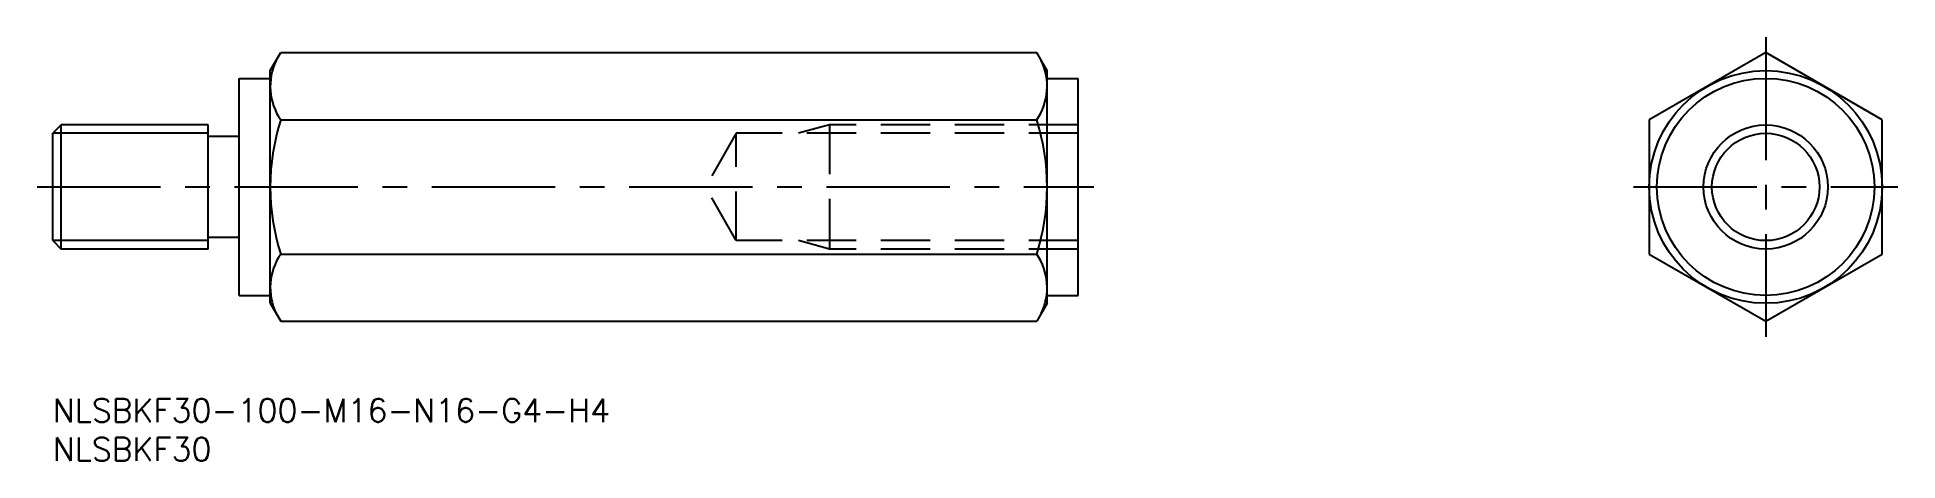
# Model space of a CAD drawing. Extents: x -2 to 237, y -8 to 47.
import ezdxf

# ---------------------------------------------------------------- set-up
doc = ezdxf.new("R2010")
doc.units = 0
doc.header["$LTSCALE"] = 0.5
doc.linetypes.add('CENTER', pattern=[50.8, 31.75, -6.35, 6.35, -6.35])
doc.linetypes.add('DASHED', pattern=[19.05, 12.7, -6.35])
for name, color, linetype in [('MSM_CENTER', 1, 'CENTER'), ('MSM_CONTINUOUS', 7, 'CONTINUOUS'), ('MSM_DASHED', 4, 'DASHED'), ('MSM_NARROW', 5, 'CONTINUOUS'), ('MSM_PART_NUMBER', 7, 'CONTINUOUS')]:
    doc.layers.add(name, color=color, linetype=linetype)
doc.styles.get("Standard").update_dxf_attribs({"font": 'txt.shx', "height": 3, "bigfont": 'bigfont.shx'})

# ---------------------------------------------------------------- blocks, each defined once
blk = doc.blocks.new('*U4')
at = {"layer": 'MSM_PART_NUMBER'}
blk.add_text('NLSBKF30-100-M16-N16-G4-H4', height=3, dxfattribs=at).set_placement((0, -3))
blk = doc.blocks.new('*U5')
at = {"layer": 'MSM_PART_NUMBER'}
blk.add_text('NLSBKF30', height=3, dxfattribs=at).set_placement((0, -8))

msp = doc.modelspace()

# ---------------------------------------------------------------- linework, layer by layer
at = {"layer": 'MSM_CENTER'}
for p, q in [((220.49, 46.64), (220.49, 8)), ((-2, 27.32), (134, 27.32)), ((203.49, 27.32), (237.49, 27.32))]:
    msp.add_line(p, q, dxfattribs=at)
at = {"layer": 'MSM_CONTINUOUS'}
for p, q in [((28, 42.32), (29.34, 44.64)), ((29.34, 44.64), (126.66, 44.64)), ((128, 42.32), (126.66, 44.64)), ((220.49, 44.64), (205.49, 35.98)), ((235.49, 35.98), (220.49, 44.64)), ((24, 13.32), (24, 41.32)), ((24, 41.32), (28, 41.32)), ((28, 12.32), (28, 42.32)), ((128, 12.32), (128, 42.32)), ((128, 41.32), (132, 41.32)), ((132, 13.32), (132, 41.32)), ((29.34, 35.98), (126.66, 35.98)), ((205.49, 35.98), (205.49, 18.66)), ((235.49, 18.66), (235.49, 35.98)), ((1.08, 35.32), (0, 34.24)), ((0, 20.4), (0, 34.24)), ((20, 35.32), (1.08, 35.32)), ((1.08, 19.32), (1.08, 35.32)), ((20, 19.32), (20, 35.32)), ((24, 33.82), (20, 33.82)), ((0, 20.4), (1.08, 19.32)), ((20, 19.32), (1.08, 19.32)), ((24, 20.82), (20, 20.82)), ((29.34, 18.66), (126.66, 18.66)), ((205.49, 18.66), (220.49, 10)), ((220.49, 10), (235.49, 18.66)), ((24, 13.32), (28, 13.32)), ((28, 12.32), (29.34, 10)), ((128, 12.32), (126.66, 10)), ((128, 13.32), (132, 13.32)), ((29.34, 10), (126.66, 10))]:
    msp.add_line(p, q, dxfattribs=at)
for radius in [15, 14, 6.92]:
    msp.add_circle((220.49, 27.32), radius, dxfattribs=at)
for centre, radius, start, end in [((35.67, 40.31), 7.67, 154.3842, 214.3842), ((120.33, 40.31), 7.67, 325.6158, 25.6158), ((56.66, 27.32), 28.66, 162.412, 197.588), ((99.34, 27.32), 28.66, 342.412, 17.588), ((35.67, 14.33), 7.67, 145.6158, 205.6158), ((120.33, 14.33), 7.67, 334.3842, 34.3842)]:
    msp.add_arc(centre, radius, start, end, dxfattribs=at)
at = {"layer": 'MSM_DASHED'}
for p, q in [((87.99, 34.24), (84, 27.32)), ((87.99, 20.4), (87.99, 34.24)), ((132, 34.24), (87.99, 34.24)), ((100, 35.32), (96, 34.24)), ((132, 35.32), (100, 35.32)), ((100, 35.32), (100, 19.32)), ((87.99, 20.4), (84, 27.32)), ((132, 20.4), (87.99, 20.4)), ((100, 19.32), (96, 20.4)), ((132, 19.32), (100, 19.32))]:
    msp.add_line(p, q, dxfattribs=at)
at = {"layer": 'MSM_NARROW'}
for p, q in [((20, 34.24), (0, 34.24)), ((20, 20.4), (0, 20.4))]:
    msp.add_line(p, q, dxfattribs=at)
msp.add_circle((220.49, 27.32), 8, dxfattribs=at)

# ---------------------------------------------------------------- block references
at = {"layer": 'MSM_CONTINUOUS'}
for name in ['*U4', '*U5']:
    msp.add_blockref(name, (0, 0), dxfattribs=at)

doc.saveas('drawing.dxf')
